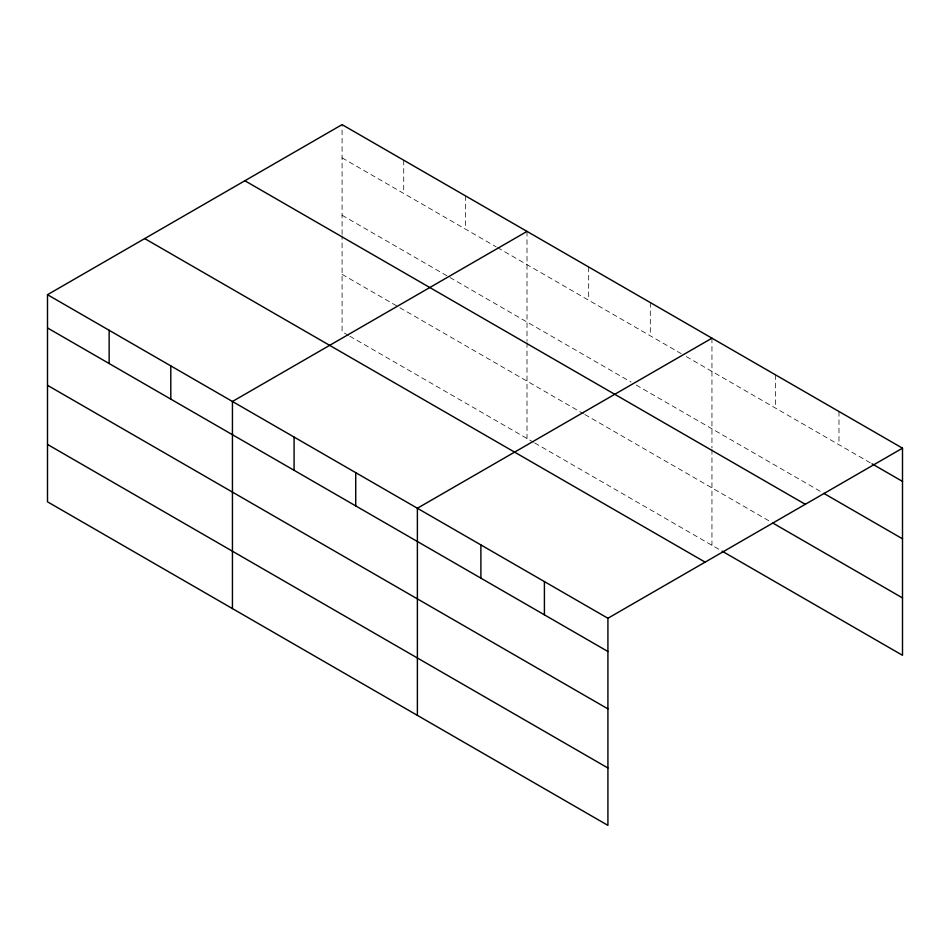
<?xml version="1.0" encoding="UTF-8"?>
<svg xmlns="http://www.w3.org/2000/svg" width="950" height="950" viewBox="0 0 950 950"><rect width="100%" height="100%" fill="white"/><g stroke="black" fill="none" stroke-linecap="round" stroke-linejoin="round"><path stroke-width="0.71" stroke-dasharray="4.75 3.56" d="M342.083 234.46L342.083 124.628M342.083 157.866L496.197 246.846M497.479 247.582L681.138 353.614M686.268 356.582L870.746 463.089M342.083 215.246L448.673 276.783M449.956 277.531L631.049 382.078M636.179 385.047L821.204 491.863M342.083 274.36L398.584 306.981M399.867 307.729L583.526 413.761M584.808 414.497L770.391 521.645M348.496 335.445L342.083 331.74L342.083 235.933M349.79 336.193L533.437 442.225M534.719 442.961L720.848 550.418M838.981 411.516L838.981 444.754M775.473 374.846L775.473 408.084M711.954 338.176L711.954 448.008M711.954 449.481L711.954 545.288M650.311 302.587L650.311 335.825M588.668 266.998L588.668 300.224M527.013 231.408L527.013 341.228M527.013 342.713L527.013 438.508M465.369 195.819L465.369 229.045M403.726 160.217L403.726 193.456"/><path stroke-width="1.43" d="M607.917 708.878L607.917 618.26L47.5 294.702L47.5 501.814L607.917 825.372L607.917 708.878L47.5 385.32M722.119 551.154L902.5 655.298L902.5 448.186L342.083 124.628L47.5 294.702M527.013 231.408L232.441 401.482L232.441 608.582M711.954 338.176L417.383 508.25L417.383 715.362M607.917 618.26L902.5 448.186M872.017 463.814L902.5 481.424M823.745 493.323L902.5 538.804M244.862 180.749L805.291 504.308M772.932 523.106L902.5 597.918M144.709 238.581L705.137 562.139M47.5 327.94L607.917 651.498M47.5 444.434L607.917 767.992M544.409 581.59L544.409 614.828M480.89 544.92L480.89 578.158M355.728 472.661L355.728 505.899M294.084 437.071L294.084 470.298M170.798 365.892L170.798 399.119M109.143 330.291L109.143 363.529"/></g></svg>
